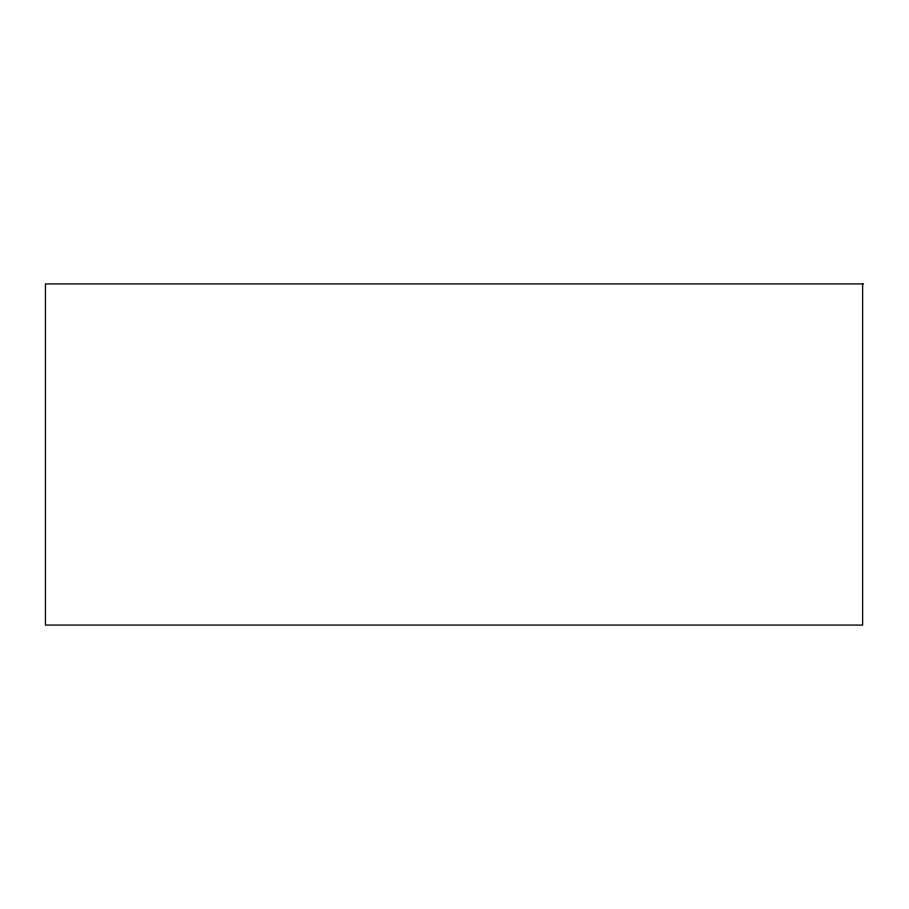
<?xml version="1.0" encoding="UTF-8"?>
<svg xmlns="http://www.w3.org/2000/svg" width="909" height="909" viewBox="0 0 909 909"><rect width="100%" height="100%" fill="white"/><g stroke="black" fill="none" stroke-linecap="round" stroke-linejoin="round"><path stroke-width="1.36" d="M863.55 283.926L45.45 283.926L45.45 625.074L862.618 625.074L862.618 283.926"/></g></svg>
